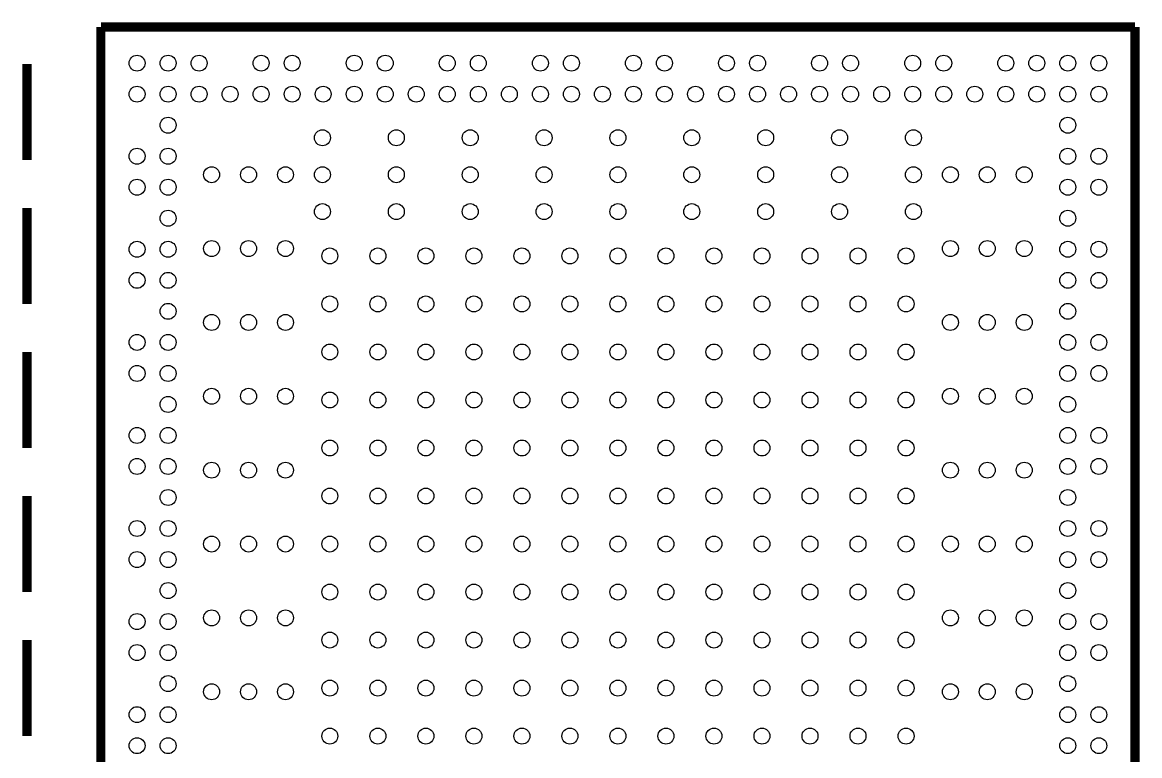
# Model space of a CAD drawing. Extents: x 249.7 to 292.7, y 273.7 to 311.7.
# Drawn here: x 268.74 to 283.86, y 283.42 to 293.34 of the extents above; entities that cross this region are included whole.
import ezdxf

# ---------------------------------------------------------------- set-up
doc = ezdxf.new("R2010")
doc.units = 0
doc.layers.add('MA_DETAILS', color=254, linetype='CONTINUOUS')

# ---------------------------------------------------------------- blocks, each defined once
blk = doc.blocks.new('FIGURE_CIRCLE')
blk.add_circle((0, 0), 0.5)

msp = doc.modelspace()

# ---------------------------------------------------------------- linework, layer by layer
at = {"layer": 'MA_DETAILS', "const_width": 0.124968}
for points in [[(269.801848, 293.2811), (283.80182, 293.2811)], [(269.801848, 279.281128), (269.801848, 293.2811)], [(283.80182, 293.2811), (283.80182, 279.281128)], [(268.80185, 291.481002), (268.80185, 292.781228)], [(268.80185, 289.531044), (268.80185, 290.831016)], [(268.80185, 287.581086), (268.80185, 288.881058)], [(268.80185, 285.631128), (268.80185, 286.9311)], [(268.80185, 283.68117), (268.80185, 284.981142)]]:
    msp.add_lwpolyline(points, dxfattribs=at)

# ---------------------------------------------------------------- block references
at = {"layer": 'MA_DETAILS', "xscale": 0.2159, "yscale": 0.2159}
for p in [(270.291814, 292.791134), (270.71193, 292.791134), (271.131792, 292.791134), (271.97177, 292.791134), (272.391886, 292.791134), (273.231864, 292.791134), (273.651726, 292.791134), (274.491958, 292.791134), (274.91182, 292.791134), (275.751798, 292.791134), (276.171914, 292.791134), (277.011892, 292.791134), (277.431754, 292.791134), (278.271732, 292.791134), (278.691848, 292.791134), (279.531826, 292.791134), (279.951942, 292.791134), (280.79192, 292.791134), (281.211782, 292.791134), (282.05176, 292.791134), (282.471876, 292.791134), (282.891738, 292.791134), (283.311854, 292.791134), (270.291814, 292.371018), (270.71193, 292.371018), (271.131792, 292.371018), (271.551908, 292.371018), (271.97177, 292.371018), (272.391886, 292.371018), (272.811748, 292.371018), (273.231864, 292.371018), (273.651726, 292.371018), (274.071842, 292.371018), (274.491958, 292.371018), (274.91182, 292.371018), (275.331936, 292.371018), (275.751798, 292.371018), (276.171914, 292.371018), (276.591776, 292.371018), (277.011892, 292.371018), (277.431754, 292.371018), (277.85187, 292.371018), (278.271732, 292.371018), (278.691848, 292.371018), (279.11171, 292.371018), (279.531826, 292.371018), (279.951942, 292.371018), (280.371804, 292.371018), (280.79192, 292.371018), (281.211782, 292.371018), (281.631898, 292.371018), (282.05176, 292.371018), (282.471876, 292.371018), (282.891738, 292.371018), (283.311854, 292.371018), (270.71193, 291.951156), (282.891738, 291.951156), (272.801842, 291.78123), (273.80184, 291.78123), (274.801838, 291.78123), (275.801836, 291.78123), (276.801834, 291.78123), (277.801832, 291.78123), (278.80183, 291.78123), (279.801828, 291.78123), (280.801826, 291.78123), (270.291814, 291.53104), (270.71193, 291.53104), (282.891738, 291.53104), (283.311854, 291.53104), (271.301718, 291.281104), (271.801844, 291.281104), (272.301716, 291.281104), (272.801842, 291.281104), (273.80184, 291.281104), (274.801838, 291.281104), (275.801836, 291.281104), (276.801834, 291.281104), (277.801832, 291.281104), (278.80183, 291.281104), (279.801828, 291.281104), (280.801826, 291.281104), (281.301952, 291.281104), (281.801824, 291.281104), (282.30195, 291.281104), (270.291814, 291.111178), (270.71193, 291.111178), (282.891738, 291.111178), (283.311854, 291.111178), (272.801842, 290.781232), (273.80184, 290.781232), (274.801838, 290.781232), (275.801836, 290.781232), (276.801834, 290.781232), (277.801832, 290.781232), (278.80183, 290.781232), (279.801828, 290.781232), (280.801826, 290.781232), (270.71193, 290.691062), (282.891738, 290.691062), (270.291814, 290.2712), (270.71193, 290.2712), (271.301718, 290.281106), (271.801844, 290.281106), (272.301716, 290.281106), (272.901918, 290.18103), (273.551904, 290.18103), (274.20189, 290.18103), (274.851876, 290.18103), (275.501862, 290.18103), (276.151848, 290.18103), (276.801834, 290.18103), (277.45182, 290.18103), (278.101806, 290.18103), (278.751792, 290.18103), (279.401778, 290.18103), (280.051764, 290.18103), (280.70175, 290.18103), (281.301952, 290.281106), (281.801824, 290.281106), (282.30195, 290.281106), (282.891738, 290.2712), (283.311854, 290.2712), (270.291814, 289.851084), (270.71193, 289.851084), (282.891738, 289.851084), (283.311854, 289.851084), (270.71193, 289.431222), (272.901918, 289.531044), (273.551904, 289.531044), (274.20189, 289.531044), (274.851876, 289.531044), (275.501862, 289.531044), (276.151848, 289.531044), (276.801834, 289.531044), (277.45182, 289.531044), (278.101806, 289.531044), (278.751792, 289.531044), (279.401778, 289.531044), (280.051764, 289.531044), (280.70175, 289.531044), (282.891738, 289.431222), (271.301718, 289.281108), (271.801844, 289.281108), (272.301716, 289.281108), (281.301952, 289.281108), (281.801824, 289.281108), (282.30195, 289.281108), (270.291814, 289.011106), (270.71193, 289.011106), (282.891738, 289.011106), (283.311854, 289.011106), (272.901918, 288.881058), (273.551904, 288.881058), (274.20189, 288.881058), (274.851876, 288.881058), (275.501862, 288.881058), (276.151848, 288.881058), (276.801834, 288.881058), (277.45182, 288.881058), (278.101806, 288.881058), (278.751792, 288.881058), (279.401778, 288.881058), (280.051764, 288.881058), (280.70175, 288.881058), (270.291814, 288.59099), (270.71193, 288.59099), (282.891738, 288.59099), (283.311854, 288.59099), (271.301718, 288.28111), (271.801844, 288.28111), (272.301716, 288.28111), (272.901918, 288.231072), (273.551904, 288.231072), (274.20189, 288.231072), (274.851876, 288.231072), (275.501862, 288.231072), (276.151848, 288.231072), (276.801834, 288.231072), (277.45182, 288.231072), (278.101806, 288.231072), (278.751792, 288.231072), (279.401778, 288.231072), (280.051764, 288.231072), (280.70175, 288.231072), (281.301952, 288.28111), (281.801824, 288.28111), (282.30195, 288.28111), (270.71193, 288.171128), (282.891738, 288.171128), (270.291814, 287.751012), (270.71193, 287.751012), (282.891738, 287.751012), (283.311854, 287.751012), (272.901918, 287.581086), (273.551904, 287.581086), (274.20189, 287.581086), (274.851876, 287.581086), (275.501862, 287.581086), (276.151848, 287.581086), (276.801834, 287.581086), (277.45182, 287.581086), (278.101806, 287.581086), (278.751792, 287.581086), (279.401778, 287.581086), (280.051764, 287.581086), (280.70175, 287.581086), (270.291814, 287.33115), (270.71193, 287.33115), (271.301718, 287.281112), (271.801844, 287.281112), (272.301716, 287.281112), (281.301952, 287.281112), (281.801824, 287.281112), (282.30195, 287.281112), (282.891738, 287.33115), (283.311854, 287.33115), (270.71193, 286.911034), (272.901918, 286.9311), (273.551904, 286.9311), (274.20189, 286.9311), (274.851876, 286.9311), (275.501862, 286.9311), (276.151848, 286.9311), (276.801834, 286.9311), (277.45182, 286.9311), (278.101806, 286.9311), (278.751792, 286.9311), (279.401778, 286.9311), (280.051764, 286.9311), (280.70175, 286.9311), (282.891738, 286.911034), (270.291814, 286.491172), (270.71193, 286.491172), (282.891738, 286.491172), (283.311854, 286.491172), (271.301718, 286.281114), (271.801844, 286.281114), (272.301716, 286.281114), (272.901918, 286.281114), (273.551904, 286.281114), (274.20189, 286.281114), (274.851876, 286.281114), (275.501862, 286.281114), (276.151848, 286.281114), (276.801834, 286.281114), (277.45182, 286.281114), (278.101806, 286.281114), (278.751792, 286.281114), (279.401778, 286.281114), (280.051764, 286.281114), (280.70175, 286.281114), (281.301952, 286.281114), (281.801824, 286.281114), (282.30195, 286.281114), (270.291814, 286.071056), (270.71193, 286.071056), (282.891738, 286.071056), (283.311854, 286.071056), (270.71193, 285.651194), (272.901918, 285.631128), (273.551904, 285.631128), (274.20189, 285.631128), (274.851876, 285.631128), (275.501862, 285.631128), (276.151848, 285.631128), (276.801834, 285.631128), (277.45182, 285.631128), (278.101806, 285.631128), (278.751792, 285.631128), (279.401778, 285.631128), (280.051764, 285.631128), (280.70175, 285.631128), (282.891738, 285.651194), (270.291814, 285.231078), (270.71193, 285.231078), (271.301718, 285.281116), (271.801844, 285.281116), (272.301716, 285.281116), (281.301952, 285.281116), (281.801824, 285.281116), (282.30195, 285.281116), (282.891738, 285.231078), (283.311854, 285.231078), (272.901918, 284.981142), (273.551904, 284.981142), (274.20189, 284.981142), (274.851876, 284.981142), (275.501862, 284.981142), (276.151848, 284.981142), (276.801834, 284.981142), (277.45182, 284.981142), (278.101806, 284.981142), (278.751792, 284.981142), (279.401778, 284.981142), (280.051764, 284.981142), (280.70175, 284.981142), (270.291814, 284.811216), (270.71193, 284.811216), (282.891738, 284.811216), (283.311854, 284.811216), (270.71193, 284.3911), (271.301718, 284.281118), (271.801844, 284.281118), (272.301716, 284.281118), (272.901918, 284.331156), (273.551904, 284.331156), (274.20189, 284.331156), (274.851876, 284.331156), (275.501862, 284.331156), (276.151848, 284.331156), (276.801834, 284.331156), (277.45182, 284.331156), (278.101806, 284.331156), (278.751792, 284.331156), (279.401778, 284.331156), (280.051764, 284.331156), (280.70175, 284.331156), (281.301952, 284.281118), (281.801824, 284.281118), (282.30195, 284.281118), (282.891738, 284.3911), (270.291814, 283.971238), (270.71193, 283.971238), (282.891738, 283.971238), (283.311854, 283.971238), (272.901918, 283.68117), (273.551904, 283.68117), (274.20189, 283.68117), (274.851876, 283.68117), (275.501862, 283.68117), (276.151848, 283.68117), (276.801834, 283.68117), (277.45182, 283.68117), (278.101806, 283.68117), (278.751792, 283.68117), (279.401778, 283.68117), (280.051764, 283.68117), (280.70175, 283.68117), (270.291814, 283.551122), (270.71193, 283.551122), (282.891738, 283.551122), (283.311854, 283.551122)]:
    msp.add_blockref('FIGURE_CIRCLE', p, dxfattribs=at)

doc.saveas('drawing.dxf')
